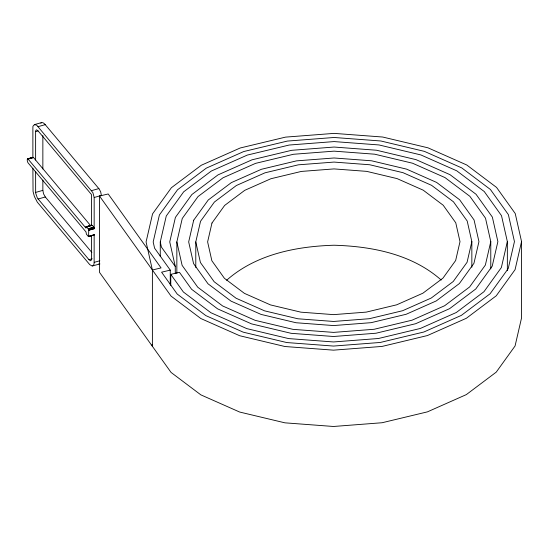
<?xml version="1.0" encoding="UTF-8"?>
<svg xmlns="http://www.w3.org/2000/svg" width="549" height="549" viewBox="0 0 549 549"><rect width="100%" height="100%" fill="white"/><g stroke="black" fill="none" stroke-linecap="round" stroke-linejoin="round"><path stroke-width="0.82" d="M32.878 168.207L33.05 191.471L34.374 196.467L37.318 202.149L89.727 264.625L92.17 266.025L99.918 263.932M91.436 235.658L91.436 258.956L91.244 260.219L90.503 260.782L88.972 259.698L37.373 198.059L35.644 193.042L35.616 171.418M88.725 230.285C88.663 228.803 85.548 224.671 86.001 228.116L28.081 159.073C26.606 158.119 27.333 162.12 28.081 162.888L86.001 231.932L86.426 234.293L88.595 236.585L88.725 230.285L94.16 228.755L94.174 197.482L92.891 192.658L37.984 126.689C36.406 123.443 32.041 124.451 32.878 128.233L32.885 157.618L33.516 157.542L90.887 225.934M35.616 160.047L35.616 131.63L35.802 130.367L36.543 129.804L38.073 130.888L91.436 194.497L91.436 225.509L86.008 227.039M88.224 236.475L94.167 234.746L94.126 263.3L93.783 264.81L92.678 265.97M93.659 234.951L94.167 234.746M160.274 256.438L160.274 241.937L166.265 215.997L183.668 191.821L211.31 171.041L247.29 155.086L289.172 145.039L334.101 141.58L379.002 144.95L420.829 154.921L456.727 170.808L484.245 191.532L501.512 215.682L507.351 241.601L507.351 270.602M176.847 273.477L176.847 241.917L182.261 218.461L198.004 196.59L223.004 177.794L255.553 163.362L293.441 154.276L334.073 151.147L374.692 154.194L412.519 163.211L444.985 177.581L469.882 196.329L485.501 218.173L490.779 241.622L490.779 268.914M195.78 267.493L195.78 241.903L200.543 221.274L214.391 202.039L236.372 185.514L264.995 172.818L298.306 164.83L334.039 162.079L369.758 164.762L403.028 172.688L431.576 185.329L453.467 201.812L467.199 221.014L471.845 241.635L471.845 267.226M471.845 241.635L467.082 262.271L453.234 281.5L431.253 298.025L402.63 310.72L369.319 318.715L333.586 321.46L297.867 318.777L264.597 310.851L236.049 298.217L214.158 281.733L200.426 262.525L195.78 241.903M490.779 241.622L485.364 265.078L469.621 286.955L444.621 305.745L412.073 320.177L374.185 329.27L333.552 332.392L292.933 329.345L255.107 320.328L222.633 305.958L197.743 287.209L182.124 265.373L176.847 241.917M507.351 241.601L501.361 267.541L483.957 291.718L456.315 312.498L420.335 328.453L378.446 338.5L333.524 341.958L288.623 338.589L246.796 328.618L210.898 312.731L183.38 292.006L170.773 274.376L179.454 272.297L191.587 289.268L217.61 308.861L251.545 323.883L291.087 333.305L333.538 336.496L376.017 333.222L415.614 323.725L449.631 308.641L475.763 288.994L492.22 266.135L497.881 241.615L492.357 217.102L476.038 194.271L450.015 174.678L416.08 159.656L376.539 150.234L334.087 147.043L291.608 150.316L252.012 159.814L217.994 174.898L191.862 194.545L175.405 217.404L169.744 241.924L175.268 266.437L175.268 273.258M152.389 269.998L146.075 241.951L152.553 213.89L171.384 187.731L201.284 165.256L240.215 147.99L285.521 137.12L334.121 133.38L382.701 137.03L427.952 147.811L466.78 165.002L496.55 187.422L515.236 213.54L521.55 241.587L515.072 269.648L496.241 295.808L466.341 318.283L427.41 335.549L382.104 346.419L333.504 350.159L284.924 346.515L239.673 335.727L200.845 318.537L171.068 296.117L99.513 196.048L108.194 193.969L161.07 267.912L152.389 269.998L152.389 346.316L152.018 344.655M91.457 225.406C92.507 224.623 93.948 227.581 94.16 228.755M40.804 123.196C42.177 121.542 44.284 123.463 45.231 124.65L99.191 189.021L100.666 191.855L101.414 195.451L94.174 197.482M226.634 280.251C255.868 254.359 296.041 246.377 334.018 245.231C371.913 246.309 412.059 254.166 441.204 280.045M34.374 124.616L41.614 122.585M37.984 126.689L45.231 124.65M35.616 131.63L38.032 130.95M27.574 158.839L33.125 157.282M27.491 158.956L33.269 157.33M27.464 159.045L33.352 157.378M27.999 158.984L33.434 157.453M28.081 159.073L33.516 157.542M35.616 192.418L42.856 190.379L42.856 180.106M38.073 199.019L45.32 196.988L91.841 252.444M91.614 190.627L98.861 188.588M86.145 226.73L91.635 225.179M86.056 226.84L91.861 225.241M86.021 226.929L91.944 225.303M88.142 228.768L93.57 227.238M88.224 228.892L93.659 227.361M88.307 229.029L93.735 227.499M88.382 229.173L93.817 227.643M88.458 229.331L93.886 227.801M88.519 229.489L93.954 227.959M88.581 229.654L94.016 228.123M88.629 229.818L94.064 228.288M88.67 229.976L94.105 228.453M88.705 230.134L94.14 228.61M94.147 234.848L88.314 236.544L94.078 235.006M88.972 259.698L92.191 258.792M94.174 262.353L99.801 260.768M170.259 270.108L161.584 272.187L177.224 294.065L205.875 315.634L243.234 332.172L286.77 342.549L333.511 346.062L380.279 342.459L423.869 332.001L461.332 315.394L490.099 293.763L508.216 268.598L514.447 241.594L508.374 214.611L490.401 189.474L461.75 167.905L424.391 151.366L380.855 140.99L334.115 137.483L287.347 141.079L243.756 151.538L206.294 168.145L177.526 189.776L159.409 214.947L153.178 241.944L154.578 248.175L170.259 270.108L170.259 284.608M98.861 263.884L99.417 263.994M45.32 196.988L43.556 193.845L42.856 190.379M175.268 266.437L161.44 247.105L160.274 241.937M521.55 241.587L521.55 317.905L515.072 345.966L496.241 372.126L466.341 394.601L427.41 411.867L382.104 422.737L333.504 426.477L284.924 422.833L239.673 412.045L200.845 394.855L171.068 372.435L99.513 272.366L99.513 196.048M170.773 274.376L170.773 285.466M42.856 135.589L42.856 168.975M193.687 220.218L188.678 241.91L193.564 263.589L208.002 283.785L231.019 301.12L261.036 314.405L296.021 322.743L333.572 325.564L371.145 322.668L406.171 314.268L436.27 300.921L459.383 283.545L473.938 263.321L478.948 241.629L474.061 219.95L459.623 199.754L436.606 182.426L406.589 169.133L371.604 160.795L334.053 157.982L296.481 160.871L261.454 169.27L231.355 182.618L208.243 199.994L193.687 220.218M211.969 223.031L207.618 241.889L211.859 260.741L224.417 278.302L244.429 293.372L270.533 304.928L300.948 312.175L333.607 314.632L366.272 312.113L396.728 304.805L422.902 293.2L442.995 278.096L455.656 260.507L460.007 241.649L455.766 222.798L443.208 205.237L423.197 190.167L397.092 178.61L366.677 171.363L334.018 168.914L301.353 171.425L270.897 178.734L244.724 190.338L224.63 205.443L211.969 223.031"/></g></svg>
